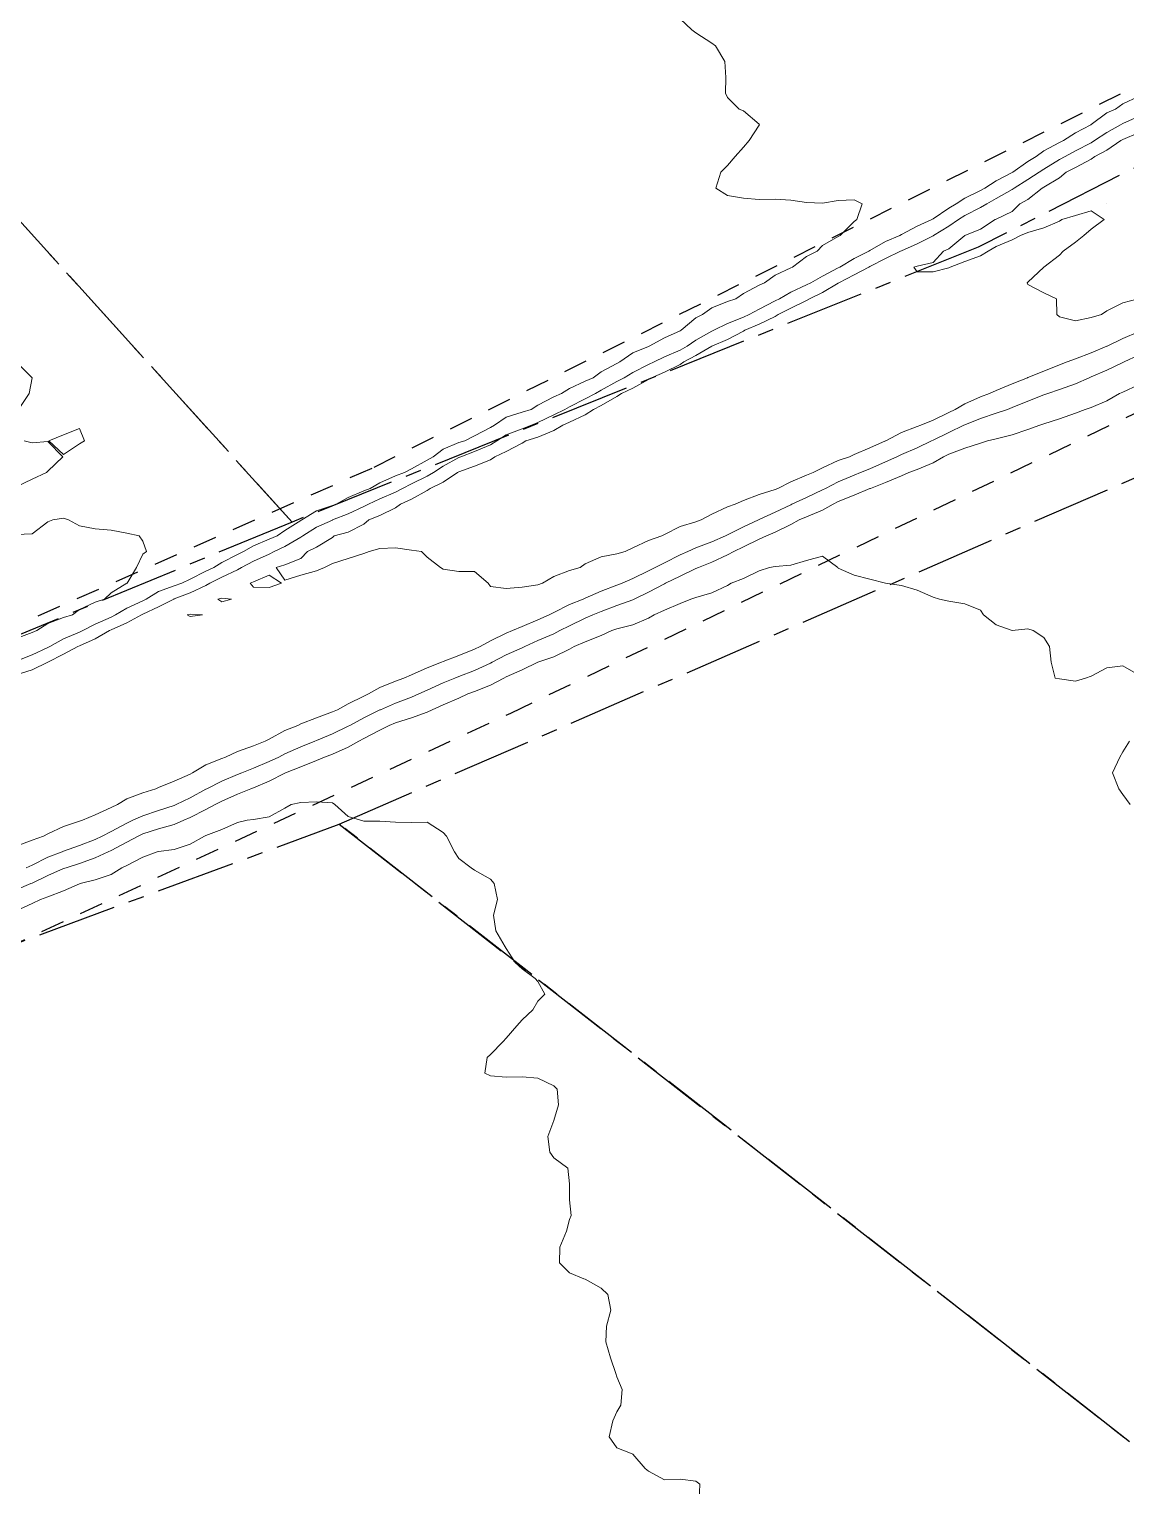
# Model space of a CAD drawing. Header units: centimetres. Extents: x 0 to 642158, y -847 to 649707.
# Drawn here: x 616819.16 to 616853.85, y 619837.7 to 619883.78 of the extents above; entities that cross this region are included whole.
import ezdxf

# ---------------------------------------------------------------- set-up
doc = ezdxf.new("R2010")
doc.units = ezdxf.units.CM
doc.header["$MEASUREMENT"] = 0
doc.linetypes.add('CENTERX2', pattern=[4, 2.5, -0.5, 0.5, -0.5])
doc.linetypes.add('JIS_02_0.7', pattern=[1.35, 0.75, -0.6])
doc.layers.add('SPW_parcellaire cadastral', color=7, linetype='CENTERX2', lineweight=25, true_color=0xff0542)
doc.layers.add('WAL_parcellaire agricole', color=7, linetype='JIS_02_0.7', lineweight=25)
doc.layers.add('WAL_topographie 0.5', color=253, linetype='Continuous', lineweight=20)

msp = doc.modelspace()

# ---------------------------------------------------------------- linework, layer by layer
at = {"layer": 'SPW_parcellaire cadastral'}
for points in [[(616757.22, 620008.014), (616864.333, 619884.589), (616849.178, 619876.876), (616827.473, 619868.186), (616748.583, 619955.437), (616722.531, 619984.249), (616757.22, 620008.014)], [(616748.583, 619955.437), (616827.473, 619868.186), (616794.384, 619854.499), (616723.426, 619939.929), (616748.583, 619955.437)], [(616888.637, 619812.001), (616828.968, 619858.629), (616854.445, 619869.722), (616922.074, 619816.136)], [(616816.539, 619803.084), (616798.405, 619819.27), (616765.17, 619808.07), (616732.174, 619796.952), (616700.636, 619832.071), (616723.715, 619831.45), (616745.309, 619833.268), (616765.338, 619836.019), (616778.229, 619839.882), (616828.968, 619858.629), (616888.637, 619812.001)]]:
    msp.add_lwpolyline(points, dxfattribs=at)
at = {"layer": 'WAL_parcellaire agricole'}
for points in [[(616872.99, 619891.386), (616829.993, 619869.882), (616799.495, 619856.378), (616776.996, 619848.876), (616760.83, 619845.041), (616743.164, 619842.039), (616720.831, 619840.703), (616687.385, 619842.743), (616662.664, 619845.696), (616649.998, 619847.736), (616646.705, 619847.078), (616643.831, 619847.527), (616567.653, 619947.684), (616545.483, 619980.848), (616593.478, 620018.353), (616651.472, 620062.359)], [(616438.339, 619756.31), (616394.224, 619827.609), (616423.813, 619836.835), (616460.312, 619845.464), (616485.374, 619849.279), (616505.998, 619850.844), (616543.456, 619848.709), (616555.699, 619847.787), (616572.998, 619846.665), (616602.749, 619842.981), (616649.061, 619836.236), (616685.749, 619832.303), (616717.499, 619830.557), (616737.263, 619831.985), (616759.323, 619835.914), (616776.762, 619839.843), (616788.889, 619842.963), (616806.098, 619848.971), (616834.393, 619862.141), (616901.115, 619894.202)]]:
    msp.add_lwpolyline(points, dxfattribs=at)
at = {"layer": 'WAL_topographie 0.5'}
for points in [[(616839.75, 619884.102), (616840.115, 619883.75), (616840.25, 619883.662), (616840.75, 619883.331), (616840.869, 619883.25), (616841.167, 619882.75), (616841.2, 619882.25), (616841.187, 619881.75), (616841.25, 619881.617), (616841.617, 619881.25), (616841.75, 619881.193), (616842.25, 619880.775), (616842.263, 619880.75), (616842.25, 619880.735), (616841.933, 619880.25), (616841.75, 619880.039), (616841.49, 619879.75), (616841.25, 619879.464), (616841.036, 619879.25), (616840.882, 619878.75), (616841.25, 619878.517), (616841.75, 619878.431), (616842.25, 619878.391), (616842.75, 619878.393), (616843.25, 619878.37), (616843.75, 619878.295), (616844.25, 619878.275), (616844.75, 619878.352), (616845.25, 619878.375), (616845.511, 619878.25), (616845.334, 619877.75), (616845.25, 619877.689), (616844.807, 619877.25), (616844.75, 619877.222), (616844.25, 619876.935), (616844.088, 619876.75), (616843.75, 619876.585), (616843.304, 619876.25), (616843.25, 619876.228), (616842.75, 619875.99), (616842.413, 619875.75), (616842.25, 619875.677), (616841.75, 619875.418), (616841.515, 619875.25), (616841.25, 619875.165), (616840.75, 619874.959), (616840.46, 619874.75), (616840.25, 619874.649), (616839.779, 619874.25), (616839.75, 619874.233), (616839.25, 619874.009), (616838.771, 619873.75), (616838.75, 619873.743), (616838.25, 619873.539), (616837.847, 619873.25), (616837.75, 619873.204), (616837.25, 619872.935), (616836.995, 619872.75), (616836.75, 619872.642), (616836.25, 619872.41), (616835.993, 619872.25), (616835.75, 619872.149), (616835.25, 619871.877), (616835.04, 619871.75), (616834.75, 619871.656), (616834.25, 619871.507), (616833.879, 619871.25), (616833.75, 619871.18), (616833.25, 619870.907), (616832.935, 619870.75), (616832.75, 619870.696), (616832.25, 619870.494), (616831.934, 619870.25), (616831.75, 619870.138), (616831.25, 619869.866), (616831.033, 619869.75), (616830.75, 619869.643), (616830.25, 619869.425), (616829.944, 619869.25), (616829.75, 619869.176), (616829.25, 619868.957), (616828.868, 619868.75), (616828.75, 619868.705), (616828.25, 619868.536), (616827.784, 619868.25), (616827.75, 619868.23), (616827.25, 619867.915), (616827.001, 619867.75), (616826.75, 619867.639), (616826.25, 619867.437), (616825.938, 619867.25), (616825.75, 619867.16), (616825.25, 619866.909), (616825.004, 619866.75), (616824.75, 619866.63), (616824.25, 619866.377), (616823.987, 619866.25), (616823.75, 619866.167), (616823.25, 619865.983), (616822.86, 619865.75), (616822.75, 619865.696), (616822.25, 619865.457), (616821.895, 619865.25), (616821.75, 619865.179), (616821.25, 619864.959), (616820.854, 619864.75), (616820.75, 619864.699), (616820.25, 619864.489), (616819.817, 619864.25), (616819.75, 619864.213), (616819.25, 619863.987), (616818.75, 619863.785)], [(616854.25, 619881.649), (616853.75, 619881.411), (616853.518, 619881.25), (616853.25, 619881.126), (616852.75, 619880.762), (616852.735, 619880.75), (616852.25, 619880.494), (616851.87, 619880.25), (616851.75, 619880.195), (616851.25, 619879.932), (616851.01, 619879.75), (616850.75, 619879.594), (616850.273, 619879.25), (616850.25, 619879.237), (616849.75, 619878.983), (616849.392, 619878.75), (616849.25, 619878.675), (616848.75, 619878.428), (616848.482, 619878.25), (616848.25, 619878.116), (616847.75, 619877.776), (616847.708, 619877.75), (616847.25, 619877.54), (616846.75, 619877.28), (616846.7, 619877.25), (616846.25, 619877.062), (616845.75, 619876.77), (616845.721, 619876.75), (616845.25, 619876.517), (616844.798, 619876.25), (616844.75, 619876.225), (616844.25, 619875.961), (616843.88, 619875.75), (616843.75, 619875.686), (616843.25, 619875.458), (616842.889, 619875.25), (616842.75, 619875.179), (616842.25, 619874.919), (616841.932, 619874.75), (616841.75, 619874.67), (616841.25, 619874.468), (616840.816, 619874.25), (616840.75, 619874.219), (616840.25, 619873.942), (616839.976, 619873.75), (616839.75, 619873.621), (616839.25, 619873.406), (616838.929, 619873.25), (616838.75, 619873.165), (616838.25, 619872.913), (616837.976, 619872.75), (616837.75, 619872.626), (616837.25, 619872.353), (616837.072, 619872.25), (616836.75, 619872.078), (616836.25, 619871.833), (616836.101, 619871.75), (616835.75, 619871.577), (616835.25, 619871.334), (616835.053, 619871.25), (616834.75, 619871.136), (616834.25, 619870.942), (616833.951, 619870.75), (616833.75, 619870.63), (616833.25, 619870.421), (616832.813, 619870.25), (616832.75, 619870.223), (616832.25, 619869.955), (616831.945, 619869.75), (616831.75, 619869.631), (616831.25, 619869.397), (616830.964, 619869.25), (616830.75, 619869.134), (616830.25, 619868.915), (616829.892, 619868.75), (616829.75, 619868.678), (616829.25, 619868.446), (616828.756, 619868.25), (616828.75, 619868.247), (616828.25, 619868.022), (616827.811, 619867.75), (616827.75, 619867.708), (616827.25, 619867.415), (616826.905, 619867.25), (616826.75, 619867.172), (616826.25, 619866.948), (616825.877, 619866.75), (616825.75, 619866.67), (616825.25, 619866.44), (616824.871, 619866.25), (616824.75, 619866.179), (616824.25, 619865.949), (616823.75, 619865.759), (616823.731, 619865.75), (616823.25, 619865.503), (616822.75, 619865.272), (616822.709, 619865.25), (616822.25, 619865.001), (616821.75, 619864.776), (616821.697, 619864.75), (616821.25, 619864.489), (616820.75, 619864.272), (616820.701, 619864.25), (616820.25, 619864.002), (616819.75, 619863.751), (616819.748, 619863.75), (616819.25, 619863.511), (616818.75, 619863.349)], [(616854.25, 619881.012), (616853.75, 619880.792), (616853.681, 619880.75), (616853.25, 619880.506), (616852.855, 619880.25), (616852.75, 619880.184), (616852.25, 619879.927), (616851.927, 619879.75), (616851.75, 619879.648), (616851.25, 619879.347), (616851.107, 619879.25), (616850.75, 619879.017), (616850.315, 619878.75), (616850.25, 619878.706), (616849.75, 619878.416), (616849.452, 619878.25), (616849.25, 619878.134), (616848.75, 619877.877), (616848.553, 619877.75), (616848.25, 619877.545), (616847.766, 619877.25), (616847.75, 619877.239), (616847.25, 619876.987), (616846.75, 619876.768), (616846.715, 619876.75), (616846.25, 619876.517), (616845.75, 619876.266), (616845.721, 619876.25), (616845.25, 619876), (616844.769, 619875.75), (616844.75, 619875.737), (616844.25, 619875.443), (616843.845, 619875.25), (616843.75, 619875.194), (616843.25, 619874.947), (616842.854, 619874.75), (616842.75, 619874.687), (616842.25, 619874.445), (616841.791, 619874.25), (616841.75, 619874.225), (616841.25, 619873.964), (616840.754, 619873.75), (616840.75, 619873.748), (616840.25, 619873.454), (616839.866, 619873.25), (616839.75, 619873.168), (616839.25, 619872.926), (616838.842, 619872.75), (616838.75, 619872.692), (616838.25, 619872.424), (616837.896, 619872.25), (616837.75, 619872.151), (616837.25, 619871.867), (616837.014, 619871.75), (616836.75, 619871.573), (616836.25, 619871.346), (616836.034, 619871.25), (616835.75, 619871.08), (616835.25, 619870.872), (616834.867, 619870.75), (616834.75, 619870.679), (616834.25, 619870.421), (616833.891, 619870.25), (616833.75, 619870.156), (616833.25, 619869.948), (616832.75, 619869.772), (616832.709, 619869.75), (616832.25, 619869.443), (616831.847, 619869.25), (616831.75, 619869.181), (616831.25, 619868.905), (616830.903, 619868.75), (616830.75, 619868.635), (616830.25, 619868.391), (616829.899, 619868.25), (616829.75, 619868.115), (616829.25, 619867.866), (616828.811, 619867.75), (616828.75, 619867.699), (616828.25, 619867.394), (616827.961, 619867.25), (616827.75, 619867.029), (616827.25, 619866.829), (616826.973, 619866.75), (616827.25, 619866.349), (616827.75, 619866.502), (616828.25, 619866.639), (616828.498, 619866.75), (616828.75, 619866.875), (616829.25, 619867.033), (616829.75, 619867.185), (616829.912, 619867.25), (616830.25, 619867.346), (616830.75, 619867.369), (616831.25, 619867.295), (616831.567, 619867.25), (616831.75, 619867.078), (616832.17, 619866.75), (616832.25, 619866.696), (616832.75, 619866.625), (616833.25, 619866.62), (616833.675, 619866.25), (616833.75, 619866.143), (616834.25, 619866.078), (616834.75, 619866.121), (616835.25, 619866.202), (616835.393, 619866.25), (616835.75, 619866.466), (616836.25, 619866.655), (616836.583, 619866.75), (616836.75, 619866.86), (616837.25, 619867.084), (616837.75, 619867.175), (616838.013, 619867.25), (616838.25, 619867.367), (616838.75, 619867.601), (616839.171, 619867.75), (616839.25, 619867.793), (616839.75, 619868.043), (616840.25, 619868.191), (616840.413, 619868.25), (616840.75, 619868.437), (616841.25, 619868.667), (616841.488, 619868.75), (616841.75, 619868.871), (616842.25, 619869.054), (616842.75, 619869.215), (616842.843, 619869.25), (616843.25, 619869.46), (616843.75, 619869.663), (616843.957, 619869.75), (616844.25, 619869.905), (616844.75, 619870.127), (616845.103, 619870.25), (616845.25, 619870.317), (616845.75, 619870.533), (616846.25, 619870.749), (616846.252, 619870.75), (616846.75, 619871.014), (616847.25, 619871.205), (616847.366, 619871.25), (616847.75, 619871.411), (616848.25, 619871.65), (616848.444, 619871.75), (616848.75, 619871.928), (616849.25, 619872.141), (616849.537, 619872.25), (616849.75, 619872.348), (616850.25, 619872.558), (616850.736, 619872.75), (616850.75, 619872.756), (616851.25, 619872.962), (616851.75, 619873.156), (616851.995, 619873.25), (616852.25, 619873.349), (616852.75, 619873.535), (616853.25, 619873.746), (616853.258, 619873.75), (616853.75, 619873.986), (616854.25, 619874.206)], [(616854.25, 619880.496), (616853.75, 619880.288), (616853.684, 619880.25), (616853.25, 619879.946), (616852.867, 619879.75), (616852.75, 619879.664), (616852.25, 619879.4), (616851.956, 619879.25), (616851.75, 619879.077), (616851.25, 619878.782), (616851.196, 619878.75), (616850.75, 619878.392), (616850.49, 619878.25), (616850.25, 619878.01), (616849.75, 619877.765), (616849.714, 619877.75), (616849.25, 619877.444), (616848.75, 619877.25), (616848.75, 619877.25), (616848.25, 619876.829), (616848.077, 619876.75), (616847.75, 619876.391), (616847.25, 619876.282), (616847.137, 619876.25), (616847.25, 619876.096), (616847.75, 619876.101), (616848.25, 619876.23), (616848.293, 619876.25), (616848.75, 619876.431), (616849.25, 619876.607), (616849.488, 619876.75), (616849.75, 619876.906), (616850.25, 619877.115), (616850.516, 619877.25), (616850.75, 619877.345), (616851.25, 619877.492), (616851.75, 619877.704), (616851.82, 619877.75), (616852.25, 619877.885), (616852.75, 619878.03), (616853.161, 619877.75), (616852.75, 619877.447), (616852.519, 619877.25), (616852.25, 619877.041), (616851.868, 619876.75), (616851.75, 619876.622), (616851.25, 619876.25), (616851.25, 619876.25), (616850.75, 619875.771), (616850.724, 619875.75), (616850.75, 619875.694), (616851.25, 619875.432), (616851.65, 619875.25), (616851.664, 619874.75), (616851.75, 619874.68), (616852.25, 619874.549), (616852.75, 619874.652), (616853.077, 619874.75), (616853.25, 619874.862), (616853.75, 619875.115), (616854.24, 619875.25)], [(616853.25, 619878.25), (616853.25, 619878.25), (616853.25, 619878.25), (616853.25, 619878.25), (616853.25, 619878.25)], [(616818.75, 619857.928), (616819.25, 619858.119), (616819.611, 619858.25), (616819.75, 619858.325), (616820.25, 619858.554), (616820.75, 619858.718), (616820.849, 619858.75), (616821.25, 619858.924), (616821.75, 619859.153), (616821.949, 619859.25), (616822.25, 619859.429), (616822.75, 619859.619), (616823.169, 619859.75), (616823.25, 619859.786), (616823.75, 619859.991), (616824.25, 619860.213), (616824.323, 619860.25), (616824.75, 619860.5), (616825.25, 619860.706), (616825.365, 619860.75), (616825.75, 619860.925), (616826.25, 619861.101), (616826.621, 619861.25), (616826.75, 619861.322), (616827.25, 619861.591), (616827.652, 619861.75), (616827.75, 619861.797), (616828.25, 619861.997), (616828.75, 619862.178), (616828.911, 619862.25), (616829.25, 619862.431), (616829.75, 619862.682), (616829.892, 619862.75), (616830.25, 619862.951), (616830.75, 619863.151), (616831.012, 619863.25), (616831.25, 619863.353), (616831.75, 619863.577), (616832.203, 619863.75), (616832.25, 619863.771), (616832.75, 619863.964), (616833.25, 619864.163), (616833.424, 619864.25), (616833.75, 619864.431), (616834.25, 619864.667), (616834.45, 619864.75), (616834.75, 619864.885), (616835.25, 619865.091), (616835.611, 619865.25), (616835.75, 619865.321), (616836.25, 619865.577), (616836.682, 619865.75), (616836.75, 619865.779), (616837.25, 619865.994), (616837.75, 619866.187), (616837.912, 619866.25), (616838.25, 619866.397), (616838.75, 619866.644), (616838.964, 619866.75), (616839.25, 619866.899), (616839.75, 619867.145), (616839.991, 619867.25), (616840.25, 619867.365), (616840.75, 619867.563), (616841.185, 619867.75), (616841.25, 619867.783), (616841.75, 619868.034), (616842.225, 619868.25), (616842.25, 619868.262), (616842.75, 619868.5), (616843.25, 619868.734), (616843.286, 619868.75), (616843.75, 619868.96), (616844.25, 619869.199), (616844.345, 619869.25), (616844.75, 619869.46), (616845.25, 619869.668), (616845.451, 619869.75), (616845.75, 619869.872), (616846.25, 619870.094), (616846.603, 619870.25), (616846.75, 619870.319), (616847.25, 619870.53), (616847.705, 619870.75), (616847.75, 619870.771), (616848.25, 619871.015), (616848.721, 619871.25), (616848.75, 619871.265), (616849.25, 619871.464), (616849.75, 619871.625), (616850.1, 619871.75), (616850.25, 619871.805), (616850.75, 619872.007), (616851.25, 619872.205), (616851.376, 619872.25), (616851.75, 619872.38), (616852.25, 619872.561), (616852.687, 619872.75), (616852.75, 619872.775), (616853.25, 619872.989), (616853.75, 619873.23), (616853.79, 619873.25), (616854.25, 619873.467)], [(616818.75, 619873.25), (616819.25, 619872.75), (616819.25, 619872.75), (616819.25, 619872.75), (616819.159, 619872.25), (616818.827, 619871.75)], [(616819.061, 619857.25), (616819.25, 619857.335), (616819.75, 619857.581), (616820.201, 619857.75), (616820.25, 619857.771), (616820.75, 619857.953), (616821.25, 619858.144), (616821.473, 619858.25), (616821.75, 619858.395), (616822.25, 619858.663), (616822.442, 619858.75), (616822.75, 619858.897), (616823.25, 619859.064), (616823.75, 619859.223), (616823.813, 619859.25), (616824.25, 619859.46), (616824.75, 619859.734), (616824.781, 619859.75), (616825.25, 619859.987), (616825.75, 619860.195), (616825.89, 619860.25), (616826.25, 619860.398), (616826.75, 619860.607), (616827.056, 619860.75), (616827.25, 619860.849), (616827.75, 619861.074), (616828.191, 619861.25), (616828.25, 619861.275), (616828.75, 619861.485), (616829.25, 619861.724), (616829.297, 619861.75), (616829.75, 619861.995), (616830.25, 619862.24), (616830.273, 619862.25), (616830.75, 619862.46), (616831.25, 619862.649), (616831.484, 619862.75), (616831.75, 619862.871), (616832.25, 619863.101), (616832.618, 619863.25), (616832.75, 619863.302), (616833.25, 619863.491), (616833.75, 619863.719), (616833.809, 619863.75), (616834.25, 619863.98), (616834.75, 619864.21), (616834.837, 619864.25), (616835.25, 619864.435), (616835.75, 619864.65), (616835.947, 619864.75), (616836.25, 619864.904), (616836.75, 619865.144), (616836.99, 619865.25), (616837.25, 619865.357), (616837.75, 619865.542), (616838.25, 619865.729), (616838.292, 619865.75), (616838.75, 619865.972), (616839.25, 619866.234), (616839.283, 619866.25), (616839.75, 619866.469), (616840.25, 619866.713), (616840.327, 619866.75), (616840.75, 619866.919), (616841.25, 619867.144), (616841.446, 619867.25), (616841.75, 619867.396), (616842.25, 619867.64), (616842.484, 619867.75), (616842.75, 619867.867), (616843.25, 619868.109), (616843.517, 619868.25), (616843.75, 619868.349), (616844.25, 619868.562), (616844.587, 619868.75), (616844.75, 619868.831), (616845.25, 619869.032), (616845.75, 619869.242), (616845.767, 619869.25), (616846.25, 619869.436), (616846.75, 619869.645), (616846.987, 619869.75), (616847.25, 619869.843), (616847.75, 619870.062), (616848.079, 619870.25), (616848.25, 619870.331), (616848.75, 619870.523), (616849.25, 619870.685), (616849.472, 619870.75), (616849.75, 619870.813), (616850.25, 619870.944), (616850.75, 619871.109), (616851.124, 619871.25), (616851.25, 619871.288), (616851.75, 619871.454), (616852.25, 619871.632), (616852.557, 619871.75), (616852.75, 619871.811), (616853.25, 619872.021), (616853.645, 619872.25), (616853.75, 619872.296), (616854.25, 619872.523)], [(616820.907, 619870.75), (616820.75, 619870.658), (616820.25, 619870.317), (616819.786, 619870.75), (616820.25, 619870.941), (616820.75, 619871.143), (616820.907, 619870.75)], [(616819, 619870.75), (616819.25, 619870.695), (616819.75, 619870.737), (616820.226, 619870.25), (616819.75, 619869.796), (616819.71, 619869.75), (616819.25, 619869.539), (616818.75, 619869.299)], [(616818.75, 619867.787), (616819.25, 619867.814), (616819.75, 619868.193), (616819.904, 619868.25), (616820.25, 619868.308), (616820.405, 619868.25), (616820.75, 619868.068), (616821.25, 619867.967), (616821.75, 619867.926), (616822.25, 619867.829), (616822.639, 619867.75), (616822.75, 619867.583), (616822.875, 619867.25), (616822.75, 619867.173), (616822.55, 619866.75), (616822.256, 619866.25), (616822.25, 619866.247), (616821.75, 619865.948), (616821.539, 619865.75), (616821.25, 619865.654), (616820.75, 619865.419), (616820.528, 619865.25), (616820.25, 619865.161), (616819.75, 619864.971), (616819.399, 619864.75), (616819.25, 619864.696), (616818.75, 619864.506)], [(616818.75, 619856.552), (616819.213, 619856.75), (616819.25, 619856.765), (616819.75, 619857.001), (616820.25, 619857.221), (616820.329, 619857.25), (616820.75, 619857.386), (616821.25, 619857.56), (616821.658, 619857.75), (616821.75, 619857.793), (616822.25, 619858.064), (616822.603, 619858.25), (616822.75, 619858.321), (616823.25, 619858.476), (616823.75, 619858.62), (616824.048, 619858.75), (616824.25, 619858.835), (616824.75, 619859.087), (616825.04, 619859.25), (616825.25, 619859.36), (616825.75, 619859.573), (616826.174, 619859.75), (616826.25, 619859.779), (616826.75, 619859.987), (616827.25, 619860.24), (616827.271, 619860.25), (616827.75, 619860.446), (616828.25, 619860.641), (616828.505, 619860.75), (616828.75, 619860.844), (616829.25, 619861.059), (616829.582, 619861.25), (616829.75, 619861.337), (616830.25, 619861.597), (616830.549, 619861.75), (616830.75, 619861.833), (616831.25, 619861.993), (616831.75, 619862.175), (616831.905, 619862.25), (616832.25, 619862.398), (616832.75, 619862.616), (616833.035, 619862.75), (616833.25, 619862.827), (616833.75, 619863.025), (616834.169, 619863.25), (616834.25, 619863.288), (616834.75, 619863.51), (616835.25, 619863.749), (616835.253, 619863.75), (616835.75, 619863.923), (616836.25, 619864.165), (616836.399, 619864.25), (616836.75, 619864.396), (616837.25, 619864.599), (616837.585, 619864.75), (616837.75, 619864.803), (616838.25, 619864.937), (616838.75, 619865.145), (616838.925, 619865.25), (616839.25, 619865.4), (616839.75, 619865.61), (616840.088, 619865.75), (616840.25, 619865.799), (616840.75, 619865.941), (616841.25, 619866.178), (616841.367, 619866.25), (616841.75, 619866.401), (616842.25, 619866.643), (616842.579, 619866.75), (616842.75, 619866.778), (616843.25, 619866.817), (616843.75, 619866.969), (616844.25, 619867.109), (616844.733, 619866.75), (616844.75, 619866.727), (616845.25, 619866.5), (616845.75, 619866.38), (616846.25, 619866.25), (616846.25, 619866.25), (616846.75, 619866.175), (616847.25, 619866.031), (616847.75, 619865.809), (616847.95, 619865.75), (616848.25, 619865.682), (616848.75, 619865.594), (616849.25, 619865.393), (616849.35, 619865.25), (616849.75, 619864.93), (616850.25, 619864.75), (616850.75, 619864.803), (616850.917, 619864.75), (616851.25, 619864.528), (616851.435, 619864.25), (616851.485, 619863.75), (616851.607, 619863.25), (616851.75, 619863.222), (616852.25, 619863.153), (616852.568, 619863.25), (616852.75, 619863.311), (616853.25, 619863.569), (616853.75, 619863.639), (616854.25, 619863.35)], [(616826.75, 619866.117), (616827.138, 619866.25), (616826.75, 619866.508), (616826.25, 619866.291), (616826.146, 619866.25), (616826.25, 619866.124), (616826.75, 619866.117)], [(616825.25, 619865.663), (616825.559, 619865.75), (616825.25, 619865.781), (616825.132, 619865.75), (616825.25, 619865.663)], [(616824.25, 619865.202), (616824.646, 619865.25), (616824.25, 619865.273), (616824.161, 619865.25), (616824.25, 619865.202)], [(616853.966, 619861.25), (616853.75, 619860.917), (616853.655, 619860.75), (616853.427, 619860.25), (616853.625, 619859.75), (616853.75, 619859.571), (616853.987, 619859.25)], [(616818.75, 619855.889), (616819.25, 619856.119), (616819.519, 619856.25), (616819.75, 619856.334), (616820.25, 619856.52), (616820.75, 619856.741), (616820.77, 619856.75), (616821.25, 619856.872), (616821.75, 619857.04), (616822.092, 619857.25), (616822.25, 619857.326), (616822.75, 619857.581), (616823.203, 619857.75), (616823.25, 619857.761), (616823.75, 619857.829), (616824.25, 619857.992), (616824.7, 619858.25), (616824.75, 619858.269), (616825.25, 619858.456), (616825.75, 619858.676), (616826.058, 619858.75), (616826.25, 619858.778), (616826.75, 619858.855), (616827.25, 619859.138), (616827.447, 619859.25), (616827.75, 619859.317), (616828.25, 619859.334), (616828.75, 619859.298), (616828.824, 619859.25), (616829.25, 619858.867), (616829.639, 619858.75), (616829.75, 619858.723), (616830.25, 619858.728), (616830.75, 619858.687), (616831.25, 619858.679), (616831.75, 619858.687), (616832.25, 619858.364), (616832.364, 619858.25), (616832.612, 619857.75), (616832.75, 619857.539), (616833.143, 619857.25), (616833.25, 619857.175), (616833.75, 619856.889), (616833.869, 619856.75), (616833.975, 619856.25), (616833.844, 619855.75), (616833.917, 619855.25), (616834.212, 619854.75), (616834.25, 619854.694), (616834.536, 619854.25), (616834.75, 619854.05), (616835.159, 619853.75), (616835.25, 619853.65), (616835.472, 619853.25), (616835.25, 619853.028), (616835.089, 619852.75), (616834.75, 619852.441), (616834.579, 619852.25), (616834.25, 619851.859), (616834.155, 619851.75), (616833.75, 619851.345), (616833.641, 619851.25), (616833.575, 619850.75), (616833.75, 619850.672), (616834.25, 619850.63), (616834.75, 619850.633), (616835.25, 619850.594), (616835.75, 619850.35), (616835.865, 619850.25), (616835.906, 619849.75), (616835.75, 619849.25), (616835.75, 619849.25), (616835.563, 619848.75), (616835.631, 619848.25), (616835.75, 619848.071), (616836.2, 619847.75), (616836.25, 619847.251), (616836.25, 619847.25), (616836.25, 619846.75), (616836.303, 619846.25), (616836.25, 619846.125), (616836.153, 619845.75), (616835.94, 619845.25), (616835.938, 619844.75), (616836.25, 619844.438), (616836.7, 619844.25), (616836.75, 619844.233), (616837.25, 619843.95), (616837.458, 619843.75), (616837.554, 619843.25), (616837.422, 619842.75), (616837.404, 619842.25), (616837.55, 619841.75), (616837.717, 619841.25), (616837.75, 619841.15), (616837.917, 619840.75), (616837.87, 619840.25), (616837.75, 619840.036), (616837.617, 619839.75), (616837.509, 619839.25), (616837.75, 619838.9), (616838.125, 619838.75), (616838.25, 619838.7), (616838.641, 619838.25), (616838.75, 619838.164), (616839.25, 619837.893), (616839.75, 619837.913), (616840.25, 619837.85), (616840.368, 619837.75), (616840.35, 619837.25)]]:
    msp.add_lwpolyline(points, dxfattribs=at)

doc.saveas('drawing.dxf')
